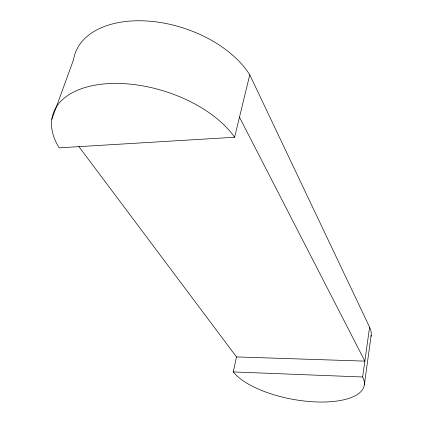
<?xml version="1.0" encoding="UTF-8"?>
<svg xmlns="http://www.w3.org/2000/svg" width="423" height="423" viewBox="0 0 423 423"><rect width="100%" height="100%" fill="white"/><g stroke="black" fill="none" stroke-linecap="round" stroke-linejoin="round"><path stroke-width="0.63" d="M364.388 384.454L371.188 335.196M78.868 146.564L236.478 356.922L233.295 371.928A68.515 26.792 10.6 0 0 315.986 401.924A68.515 26.792 10.6 0 0 362.643 376.993L369.596 327.18L249.771 74.834A95.667 58.58 18.2 0 0 150.239 21.245A95.667 58.58 18.2 0 0 73.565 59.648L51.812 119.323M234.601 137.248A99.479 55.376 17.4 0 0 107.981 83.648A99.479 55.376 17.4 0 0 59.194 147.833L234.601 137.248L249.771 74.834M236.478 356.922L364.859 361.126L239.476 117.192M233.295 371.928L362.643 376.993M369.596 327.18A66.66 29.028 10.3 0 1 371.003 336.449"/></g></svg>
